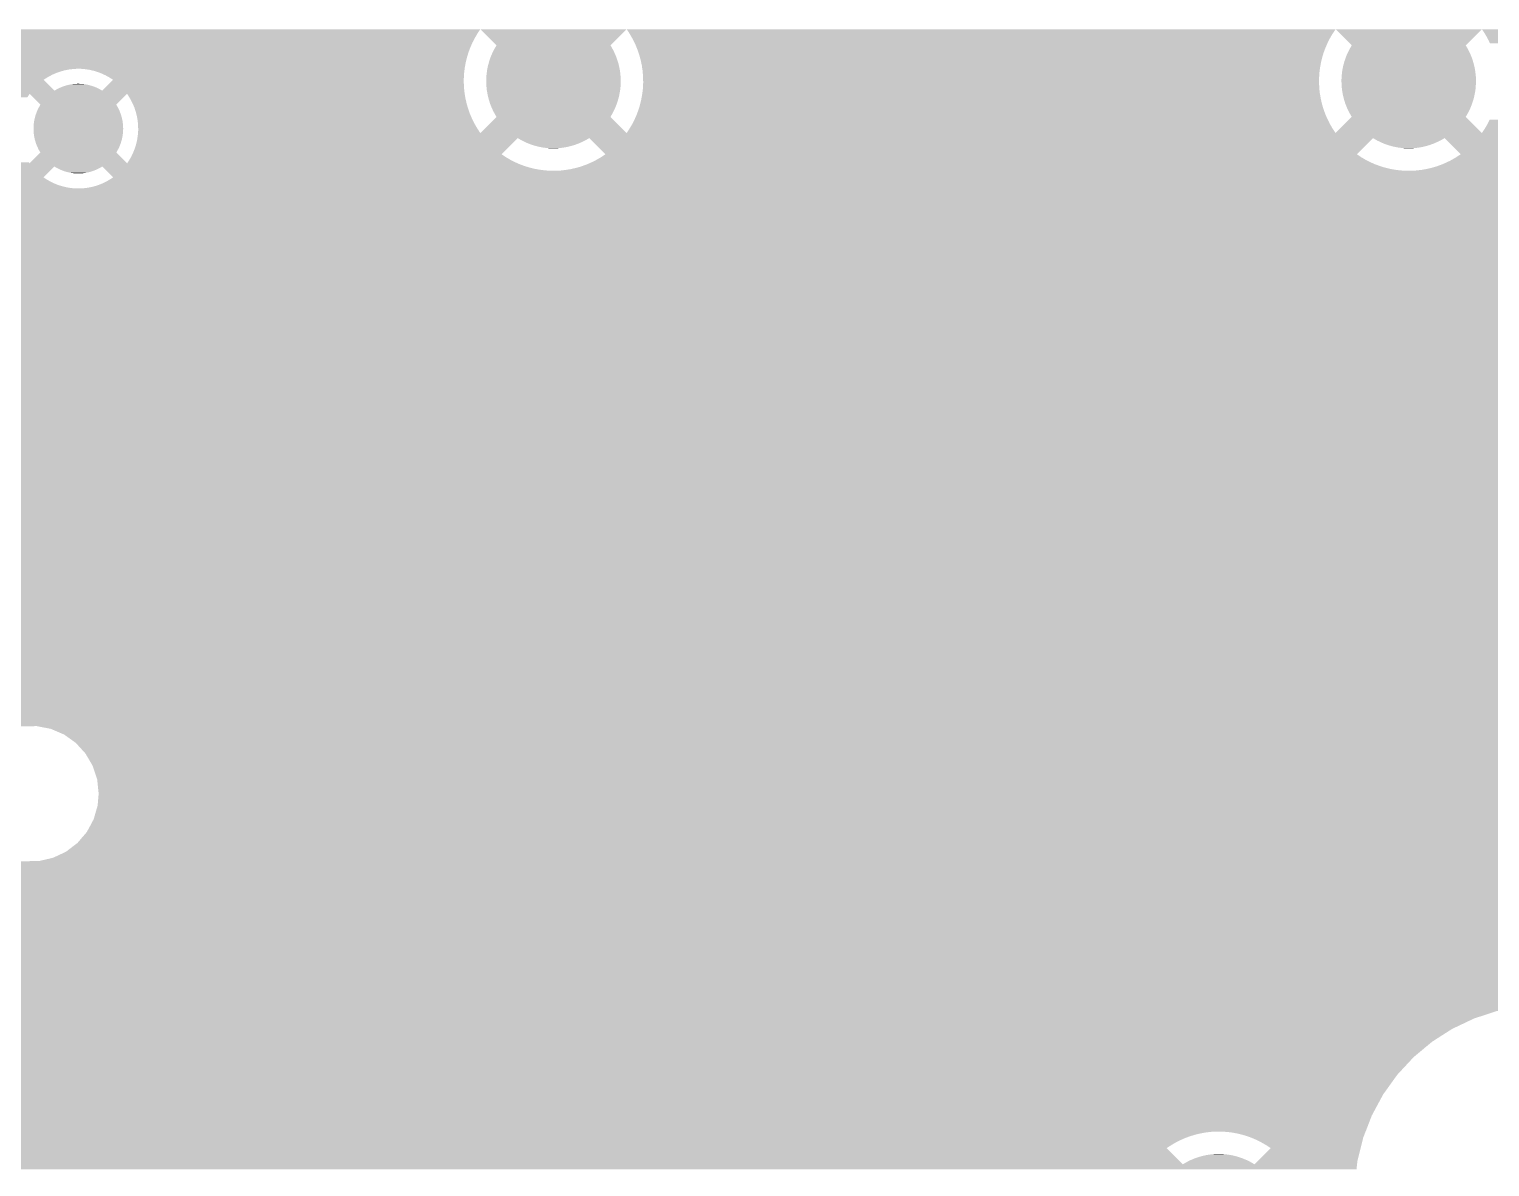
# Model space of a CAD drawing. Extents: x 295 to 953, y 10 to 290.
# Drawn here: x 736.95 to 762.33, y 92.29 to 112.05 of the extents above; entities that cross this region are included whole.
import ezdxf

# ---------------------------------------------------------------- set-up
doc = ezdxf.new("R2010")
doc.units = 0
doc.header["$LTSCALE"] = 5
doc.header["$MEASUREMENT"] = 0
doc.layers.add('GND1', color=7, linetype='CONTINUOUS')

msp = doc.modelspace()

# ---------------------------------------------------------------- linework, layer by layer
at = {"layer": 'GND1'}
for points in [[(711.693, 111.901), (711.727, 111.979), (744.693, 111.901), (744.739, 111.979)], [(711.727, 111.979), (711.759, 112.054), (744.739, 111.979), (744.789, 112.054)], [(711.759, 112.054), (711.759, 112.055), (829.743, 112.054), (829.743, 112.055)], [(745.07, 111.774), (744.789, 112.054), (747.05, 111.774), (747.331, 112.054)], [(747.362, 112.009), (747.331, 112.054), (759.618, 112.009), (759.648, 112.054)], [(747.38, 111.979), (747.362, 112.009), (759.598, 111.979), (759.618, 112.009)], [(747.409, 111.932), (747.38, 111.979), (759.57, 111.932), (759.598, 111.979)], [(747.426, 111.901), (747.409, 111.932), (759.552, 111.901), (759.57, 111.932)], [(759.929, 111.774), (759.648, 112.054), (761.909, 111.774), (762.19, 112.054)], [(762.216, 112.015), (762.19, 112.054), (829.68, 112.015), (829.743, 112.054)], [(762.221, 112.009), (762.216, 112.015), (829.672, 112.009), (829.68, 112.015)], [(762.227, 111.999), (762.221, 112.009), (829.657, 111.999), (829.672, 112.009)], [(762.268, 111.932), (762.227, 111.999), (829.724, 111.932), (829.657, 111.999)], [(762.311, 111.852), (762.268, 111.932), (829.804, 111.852), (829.724, 111.932)], [(711.687, 111.885), (711.693, 111.901), (744.685, 111.885), (744.693, 111.901)], [(724.651, 111.884), (724.561, 111.885), (744.684, 111.884), (744.685, 111.885)], [(724.742, 111.879), (724.651, 111.884), (744.681, 111.879), (744.684, 111.884)], [(724.832, 111.868), (724.742, 111.879), (744.676, 111.868), (744.681, 111.879)], [(724.921, 111.851), (724.832, 111.868), (744.667, 111.851), (744.676, 111.868)], [(725.009, 111.83), (724.921, 111.851), (744.656, 111.83), (744.667, 111.851)], [(725.042, 111.82), (725.009, 111.83), (744.651, 111.82), (744.656, 111.83)], [(725.096, 111.803), (725.042, 111.82), (744.644, 111.803), (744.651, 111.82)], [(725.181, 111.772), (725.096, 111.803), (744.63, 111.772), (744.644, 111.803)], [(725.261, 111.737), (725.181, 111.772), (744.615, 111.737), (744.63, 111.772)], [(725.264, 111.735), (725.261, 111.737), (744.614, 111.735), (744.615, 111.737)], [(725.345, 111.694), (725.264, 111.735), (744.599, 111.694), (744.614, 111.735)], [(725.417, 111.652), (725.345, 111.694), (744.583, 111.652), (744.599, 111.694)], [(744.995, 111.635), (745.019, 111.682), (747.124, 111.635), (747.102, 111.682)], [(745.019, 111.682), (745.03, 111.706), (747.102, 111.682), (747.089, 111.706)], [(745.03, 111.706), (745.057, 111.751), (747.089, 111.706), (747.064, 111.751)], [(745.057, 111.751), (745.07, 111.774), (747.064, 111.751), (747.05, 111.774)], [(747.452, 111.852), (747.426, 111.901), (759.527, 111.852), (759.552, 111.901)], [(747.467, 111.82), (747.452, 111.852), (759.51, 111.82), (759.527, 111.852)], [(747.491, 111.77), (747.467, 111.82), (759.489, 111.77), (759.51, 111.82)], [(747.504, 111.737), (747.491, 111.77), (759.474, 111.737), (759.489, 111.77)], [(747.524, 111.686), (747.504, 111.737), (759.455, 111.686), (759.474, 111.737)], [(747.536, 111.652), (747.524, 111.686), (759.442, 111.652), (759.455, 111.686)], [(759.854, 111.635), (759.878, 111.682), (761.983, 111.635), (761.961, 111.682)], [(759.878, 111.682), (759.889, 111.706), (761.961, 111.682), (761.948, 111.706)], [(759.889, 111.706), (759.916, 111.751), (761.948, 111.706), (761.923, 111.751)], [(759.916, 111.751), (759.929, 111.774), (761.923, 111.751), (761.909, 111.774)], [(762.33, 111.811), (762.311, 111.852), (829.845, 111.811), (829.804, 111.852)], [(725.289, 111.387), (725.378, 111.477), (744.519, 111.387), (744.535, 111.477)], [(725.378, 111.477), (725.466, 111.565), (744.535, 111.477), (744.557, 111.565)], [(725.423, 111.648), (725.417, 111.652), (744.582, 111.648), (744.583, 111.652)], [(725.499, 111.598), (725.423, 111.648), (744.567, 111.598), (744.582, 111.648)], [(725.466, 111.565), (725.499, 111.598), (744.557, 111.565), (744.567, 111.598)], [(744.915, 111.387), (744.92, 111.412), (747.205, 111.387), (747.199, 111.412)], [(744.92, 111.412), (744.934, 111.463), (747.199, 111.412), (747.187, 111.463)], [(744.934, 111.463), (744.94, 111.488), (747.187, 111.463), (747.179, 111.488)], [(744.94, 111.488), (744.957, 111.538), (747.179, 111.488), (747.163, 111.538)], [(744.957, 111.538), (744.965, 111.563), (747.163, 111.538), (747.154, 111.563)], [(744.965, 111.563), (744.985, 111.611), (747.154, 111.563), (747.135, 111.611)], [(744.985, 111.611), (744.995, 111.635), (747.135, 111.611), (747.124, 111.635)], [(747.553, 111.6), (747.536, 111.652), (759.426, 111.6), (759.442, 111.652)], [(747.562, 111.565), (747.553, 111.6), (759.416, 111.565), (759.426, 111.6)], [(747.576, 111.512), (747.562, 111.565), (759.403, 111.512), (759.416, 111.565)], [(747.584, 111.477), (747.576, 111.512), (759.394, 111.477), (759.403, 111.512)], [(747.595, 111.423), (747.584, 111.477), (759.385, 111.423), (759.394, 111.477)], [(747.6, 111.387), (747.595, 111.423), (759.378, 111.387), (759.385, 111.423)], [(759.774, 111.387), (759.779, 111.412), (762.064, 111.387), (762.058, 111.412)], [(759.779, 111.412), (759.793, 111.463), (762.058, 111.412), (762.046, 111.463)], [(759.793, 111.463), (759.799, 111.488), (762.046, 111.463), (762.038, 111.488)], [(759.799, 111.488), (759.816, 111.538), (762.038, 111.488), (762.022, 111.538)], [(759.816, 111.538), (759.824, 111.563), (762.022, 111.538), (762.013, 111.563)], [(759.824, 111.563), (759.844, 111.611), (762.013, 111.563), (761.994, 111.611)], [(759.844, 111.611), (759.854, 111.635), (761.994, 111.611), (761.983, 111.635)], [(711.211, 111.229), (711.25, 111.262), (737.287, 111.229), (737.35, 111.262)], [(711.25, 111.262), (711.252, 111.264), (737.35, 111.262), (737.353, 111.264)], [(711.252, 111.264), (711.278, 111.293), (737.353, 111.264), (737.421, 111.293)], [(711.278, 111.293), (711.298, 111.317), (737.421, 111.293), (737.487, 111.317)], [(725.218, 111.317), (725.219, 111.318), (737.487, 111.317), (737.49, 111.318)], [(725.219, 111.318), (725.239, 111.338), (737.49, 111.318), (737.562, 111.338)], [(725.239, 111.338), (725.254, 111.353), (737.562, 111.338), (737.635, 111.353)], [(725.254, 111.353), (725.263, 111.362), (737.635, 111.353), (737.708, 111.362)], [(725.263, 111.362), (725.268, 111.367), (737.708, 111.362), (737.782, 111.367)], [(725.268, 111.367), (725.289, 111.387), (744.517, 111.367), (744.519, 111.387)], [(725.894, 111.19), (725.868, 111.229), (737.224, 111.19), (737.287, 111.229)], [(725.899, 111.184), (725.894, 111.19), (737.216, 111.184), (737.224, 111.19)], [(725.905, 111.174), (725.899, 111.184), (737.201, 111.174), (737.216, 111.184)], [(725.946, 111.107), (725.905, 111.174), (737.268, 111.107), (737.201, 111.174)], [(737.856, 111.366), (737.782, 111.367), (744.516, 111.366), (744.517, 111.367)], [(737.93, 111.359), (737.856, 111.366), (744.516, 111.359), (744.516, 111.366)], [(738.003, 111.348), (737.93, 111.359), (744.514, 111.348), (744.516, 111.359)], [(738.075, 111.331), (738.003, 111.348), (744.512, 111.331), (744.514, 111.348)], [(738.146, 111.309), (738.075, 111.331), (744.509, 111.309), (744.512, 111.331)], [(738.177, 111.297), (738.146, 111.309), (744.508, 111.297), (744.509, 111.309)], [(738.215, 111.282), (738.177, 111.297), (744.507, 111.282), (744.508, 111.297)], [(738.282, 111.251), (738.215, 111.282), (744.505, 111.251), (744.507, 111.282)], [(738.347, 111.214), (738.282, 111.251), (744.503, 111.214), (744.505, 111.251)], [(738.358, 111.207), (738.347, 111.214), (744.502, 111.207), (744.503, 111.214)], [(738.351, 111.116), (738.409, 111.174), (744.502, 111.116), (744.502, 111.174)], [(738.409, 111.174), (738.358, 111.207), (744.502, 111.174), (744.502, 111.207)], [(744.891, 111.179), (744.894, 111.231), (747.228, 111.179), (747.226, 111.231)], [(744.891, 111.152), (744.891, 111.179), (747.229, 111.152), (747.228, 111.179)], [(744.892, 111.126), (744.891, 111.152), (747.228, 111.126), (747.229, 111.152)], [(744.894, 111.231), (744.896, 111.257), (747.226, 111.231), (747.223, 111.257)], [(744.896, 111.257), (744.902, 111.309), (747.223, 111.257), (747.218, 111.309)], [(744.902, 111.309), (744.905, 111.335), (747.218, 111.309), (747.214, 111.335)], [(744.905, 111.335), (744.915, 111.387), (747.214, 111.335), (747.205, 111.387)], [(747.608, 111.333), (747.6, 111.387), (759.371, 111.333), (759.378, 111.387)], [(747.611, 111.297), (747.608, 111.333), (759.367, 111.297), (759.371, 111.333)], [(747.616, 111.243), (747.611, 111.297), (759.364, 111.243), (759.367, 111.297)], [(747.617, 111.207), (747.616, 111.243), (759.361, 111.207), (759.364, 111.243)], [(747.618, 111.152), (747.617, 111.207), (759.361, 111.152), (759.361, 111.207)], [(747.618, 111.116), (747.618, 111.152), (759.361, 111.116), (759.361, 111.152)], [(759.75, 111.179), (759.753, 111.231), (762.087, 111.179), (762.085, 111.231)], [(759.75, 111.152), (759.75, 111.179), (762.088, 111.152), (762.087, 111.179)], [(759.751, 111.126), (759.75, 111.152), (762.087, 111.126), (762.088, 111.152)], [(759.753, 111.231), (759.755, 111.257), (762.085, 111.231), (762.082, 111.257)], [(759.755, 111.257), (759.761, 111.309), (762.082, 111.257), (762.077, 111.309)], [(759.761, 111.309), (759.764, 111.335), (762.077, 111.309), (762.073, 111.335)], [(759.764, 111.335), (759.774, 111.387), (762.073, 111.335), (762.064, 111.387)], [(725.989, 111.027), (725.946, 111.107), (737.348, 111.027), (737.268, 111.107)], [(726.008, 110.986), (725.989, 111.027), (737.389, 110.986), (737.348, 111.027)], [(726.028, 110.945), (726.008, 110.986), (744.515, 110.945), (744.511, 110.986)], [(726.031, 110.935), (726.028, 110.945), (744.516, 110.935), (744.515, 110.945)], [(726.033, 110.931), (726.031, 110.935), (744.517, 110.931), (744.516, 110.935)], [(726.058, 110.869), (726.033, 110.931), (736.917, 110.869), (736.958, 110.931)], [(737.146, 110.743), (736.958, 110.931), (738.464, 110.743), (738.652, 110.931)], [(737.389, 110.986), (737.426, 111.008), (738.221, 110.986), (738.182, 111.008)], [(737.426, 111.008), (737.446, 111.018), (738.182, 111.008), (738.165, 111.018)], [(737.446, 111.018), (737.484, 111.037), (738.165, 111.018), (738.125, 111.037)], [(737.484, 111.037), (737.504, 111.045), (738.125, 111.037), (738.107, 111.045)], [(737.504, 111.045), (737.543, 111.061), (738.107, 111.045), (738.065, 111.061)], [(737.543, 111.061), (737.564, 111.067), (738.065, 111.061), (738.047, 111.067)], [(737.564, 111.067), (737.604, 111.08), (738.047, 111.067), (738.003, 111.08)], [(737.604, 111.08), (737.627, 111.085), (738.003, 111.08), (737.985, 111.085)], [(737.627, 111.085), (737.667, 111.094), (737.985, 111.085), (737.94, 111.094)], [(737.667, 111.094), (737.691, 111.097), (737.94, 111.094), (737.922, 111.097)], [(737.691, 111.097), (737.73, 111.103), (737.922, 111.097), (737.874, 111.103)], [(737.73, 111.103), (737.762, 111.104), (737.874, 111.103), (737.859, 111.104)], [(737.762, 111.104), (737.794, 111.106), (737.859, 111.104), (737.794, 111.106)], [(738.221, 110.986), (738.261, 111.026), (744.511, 110.986), (744.506, 111.026)], [(738.261, 111.026), (738.351, 111.116), (744.506, 111.026), (744.502, 111.116)], [(738.68, 110.888), (738.652, 110.931), (744.524, 110.888), (744.517, 110.931)], [(744.894, 111.074), (744.892, 111.126), (747.225, 111.074), (747.228, 111.126)], [(744.896, 111.048), (744.894, 111.074), (747.224, 111.048), (747.225, 111.074)], [(744.901, 110.996), (744.896, 111.048), (747.218, 110.996), (747.224, 111.048)], [(744.906, 110.97), (744.901, 110.996), (747.214, 110.97), (747.218, 110.996)], [(744.915, 110.918), (744.906, 110.97), (747.204, 110.918), (747.214, 110.97)], [(744.921, 110.892), (744.915, 110.918), (747.199, 110.892), (747.204, 110.918)], [(747.587, 110.846), (747.6, 110.917), (759.391, 110.846), (759.379, 110.917)], [(747.6, 110.917), (747.603, 110.935), (759.379, 110.917), (759.375, 110.935)], [(747.603, 110.935), (747.612, 111.007), (759.375, 110.935), (759.367, 111.007)], [(747.612, 111.007), (747.613, 111.026), (759.367, 111.007), (759.365, 111.026)], [(747.613, 111.026), (747.617, 111.098), (759.365, 111.026), (759.362, 111.098)], [(747.617, 111.098), (747.618, 111.116), (759.362, 111.098), (759.361, 111.116)], [(759.753, 111.074), (759.751, 111.126), (762.084, 111.074), (762.087, 111.126)], [(759.755, 111.048), (759.753, 111.074), (762.083, 111.048), (762.084, 111.074)], [(759.76, 110.996), (759.755, 111.048), (762.077, 110.996), (762.083, 111.048)], [(759.765, 110.97), (759.76, 110.996), (762.073, 110.97), (762.077, 110.996)], [(759.774, 110.918), (759.765, 110.97), (762.063, 110.918), (762.073, 110.97)], [(759.78, 110.892), (759.774, 110.918), (762.058, 110.892), (762.063, 110.918)], [(737.091, 110.639), (737.114, 110.687), (738.519, 110.639), (738.495, 110.687)], [(737.114, 110.687), (737.119, 110.696), (738.495, 110.687), (738.491, 110.696)], [(737.119, 110.696), (737.146, 110.743), (738.491, 110.696), (738.464, 110.743)], [(738.705, 110.846), (738.68, 110.888), (744.532, 110.846), (744.524, 110.888)], [(738.718, 110.824), (738.705, 110.846), (744.537, 110.824), (744.532, 110.846)], [(738.751, 110.758), (738.718, 110.824), (744.552, 110.758), (744.537, 110.824)], [(738.752, 110.757), (738.751, 110.758), (744.552, 110.757), (744.552, 110.758)], [(738.78, 110.69), (738.752, 110.757), (744.572, 110.69), (744.552, 110.757)], [(738.786, 110.67), (738.78, 110.69), (744.578, 110.67), (744.572, 110.69)], [(738.803, 110.619), (738.786, 110.67), (744.596, 110.619), (744.578, 110.67)], [(744.933, 110.842), (744.921, 110.892), (747.186, 110.842), (747.199, 110.892)], [(744.941, 110.817), (744.933, 110.842), (747.179, 110.817), (747.186, 110.842)], [(744.956, 110.767), (744.941, 110.817), (747.163, 110.767), (747.179, 110.817)], [(744.966, 110.742), (744.956, 110.767), (747.154, 110.742), (747.163, 110.767)], [(744.985, 110.693), (744.966, 110.742), (747.134, 110.693), (747.154, 110.742)], [(744.996, 110.669), (744.985, 110.693), (747.124, 110.669), (747.134, 110.693)], [(745.018, 110.622), (744.996, 110.669), (747.101, 110.622), (747.124, 110.669)], [(747.511, 110.585), (747.536, 110.653), (759.467, 110.585), (759.443, 110.653)], [(747.536, 110.653), (747.542, 110.67), (759.443, 110.653), (759.437, 110.67)], [(747.542, 110.67), (747.563, 110.74), (759.437, 110.67), (759.416, 110.74)], [(747.563, 110.74), (747.567, 110.757), (759.416, 110.74), (759.411, 110.757)], [(747.567, 110.757), (747.584, 110.828), (759.411, 110.757), (759.395, 110.828)], [(747.584, 110.828), (747.587, 110.846), (759.395, 110.828), (759.391, 110.846)], [(759.792, 110.842), (759.78, 110.892), (762.045, 110.842), (762.058, 110.892)], [(759.8, 110.817), (759.792, 110.842), (762.038, 110.817), (762.045, 110.842)], [(759.815, 110.767), (759.8, 110.817), (762.022, 110.767), (762.038, 110.817)], [(759.825, 110.742), (759.815, 110.767), (762.013, 110.742), (762.022, 110.767)], [(759.844, 110.693), (759.825, 110.742), (761.993, 110.693), (762.013, 110.742)], [(759.855, 110.669), (759.844, 110.693), (761.983, 110.669), (761.993, 110.693)], [(759.877, 110.622), (759.855, 110.669), (761.96, 110.622), (761.983, 110.669)], [(737.027, 110.381), (737.029, 110.391), (738.582, 110.381), (738.581, 110.391)], [(737.029, 110.391), (737.034, 110.444), (738.581, 110.391), (738.575, 110.444)], [(737.034, 110.444), (737.036, 110.455), (738.575, 110.444), (738.574, 110.455)], [(737.036, 110.455), (737.047, 110.507), (738.574, 110.455), (738.562, 110.507)], [(737.047, 110.507), (737.05, 110.517), (738.562, 110.507), (738.56, 110.517)], [(737.05, 110.517), (737.064, 110.569), (738.56, 110.517), (738.545, 110.569)], [(737.064, 110.569), (737.068, 110.579), (738.545, 110.569), (738.542, 110.579)], [(737.068, 110.579), (737.087, 110.629), (738.542, 110.579), (738.523, 110.629)], [(737.087, 110.629), (737.091, 110.639), (738.523, 110.629), (738.519, 110.639)], [(738.812, 110.585), (738.803, 110.619), (744.608, 110.585), (744.596, 110.619)], [(738.821, 110.548), (738.812, 110.585), (744.624, 110.548), (744.608, 110.585)], [(738.83, 110.501), (738.821, 110.548), (744.644, 110.501), (744.624, 110.548)], [(738.834, 110.475), (738.83, 110.501), (744.657, 110.475), (744.644, 110.501)], [(738.84, 110.42), (738.834, 110.475), (744.684, 110.42), (744.657, 110.475)], [(738.842, 110.401), (738.84, 110.42), (744.695, 110.401), (744.684, 110.42)], [(738.844, 110.341), (738.842, 110.401), (744.729, 110.341), (744.695, 110.401)], [(744.789, 110.25), (745.07, 110.531), (747.331, 110.25), (747.05, 110.531)], [(745.031, 110.599), (745.018, 110.622), (747.089, 110.599), (747.101, 110.622)], [(745.056, 110.553), (745.031, 110.599), (747.063, 110.553), (747.089, 110.599)], [(745.07, 110.531), (745.056, 110.553), (747.05, 110.531), (747.063, 110.553)], [(747.39, 110.341), (747.427, 110.404), (759.588, 110.341), (759.552, 110.404)], [(747.427, 110.404), (747.435, 110.42), (759.552, 110.404), (759.543, 110.42)], [(747.435, 110.42), (747.468, 110.485), (759.543, 110.42), (759.511, 110.485)], [(747.468, 110.485), (747.475, 110.501), (759.511, 110.485), (759.503, 110.501)], [(747.475, 110.501), (747.505, 110.568), (759.503, 110.501), (759.474, 110.568)], [(747.505, 110.568), (747.511, 110.585), (759.474, 110.568), (759.467, 110.585)], [(759.648, 110.25), (759.929, 110.531), (762.19, 110.25), (761.909, 110.531)], [(759.89, 110.599), (759.877, 110.622), (761.948, 110.599), (761.96, 110.622)], [(759.915, 110.553), (759.89, 110.599), (761.922, 110.553), (761.948, 110.599)], [(759.929, 110.531), (759.915, 110.553), (761.909, 110.531), (761.922, 110.553)], [(762.24, 110.326), (762.286, 110.404), (829.677, 110.326), (829.755, 110.404)], [(762.286, 110.404), (762.327, 110.485), (829.755, 110.404), (829.836, 110.485)], [(737.026, 110.327), (737.027, 110.381), (738.584, 110.327), (738.582, 110.381)], [(737.028, 110.273), (737.026, 110.327), (738.582, 110.273), (738.584, 110.327)], [(737.028, 110.263), (737.028, 110.273), (738.581, 110.263), (738.582, 110.273)], [(737.035, 110.209), (737.028, 110.263), (738.575, 110.209), (738.581, 110.263)], [(737.036, 110.199), (737.035, 110.209), (738.573, 110.199), (738.575, 110.209)], [(737.047, 110.146), (737.036, 110.199), (738.563, 110.146), (738.573, 110.199)], [(737.049, 110.136), (737.047, 110.146), (738.56, 110.136), (738.563, 110.146)], [(737.065, 110.085), (737.049, 110.136), (738.545, 110.085), (738.56, 110.136)], [(738.826, 110.128), (738.831, 110.162), (745.405, 110.128), (745.439, 110.162)], [(738.831, 110.162), (738.832, 110.17), (829.944, 110.162), (829.919, 110.17)], [(738.832, 110.17), (738.837, 110.197), (829.919, 110.17), (829.85, 110.197)], [(738.837, 110.202), (738.84, 110.228), (829.84, 110.202), (829.783, 110.228)], [(738.837, 110.197), (738.837, 110.202), (829.85, 110.197), (829.84, 110.202)], [(738.84, 110.228), (738.841, 110.25), (829.783, 110.228), (829.744, 110.25)], [(738.841, 110.25), (738.843, 110.265), (744.789, 110.25), (744.778, 110.265)], [(738.843, 110.265), (738.844, 110.275), (744.778, 110.265), (744.772, 110.275)], [(738.845, 110.327), (738.844, 110.341), (744.738, 110.327), (744.729, 110.341)], [(738.844, 110.275), (738.845, 110.327), (744.772, 110.275), (744.738, 110.327)], [(745.485, 110.135), (745.439, 110.162), (746.636, 110.135), (746.681, 110.162)], [(745.506, 110.123), (745.485, 110.135), (746.612, 110.123), (746.636, 110.135)], [(746.962, 109.881), (746.681, 110.162), (760.017, 109.881), (760.298, 110.162)], [(747.331, 110.25), (747.341, 110.265), (759.648, 110.25), (759.637, 110.265)], [(747.341, 110.265), (747.381, 110.326), (759.637, 110.265), (759.598, 110.326)], [(747.381, 110.326), (747.39, 110.341), (759.598, 110.326), (759.588, 110.341)], [(760.344, 110.135), (760.298, 110.162), (761.495, 110.135), (761.54, 110.162)], [(760.365, 110.123), (760.344, 110.135), (761.471, 110.123), (761.495, 110.135)], [(761.554, 110.148), (761.54, 110.162), (829.99, 110.148), (829.944, 110.162)], [(761.571, 110.131), (761.554, 110.148), (830.062, 110.131), (829.99, 110.148)], [(761.582, 110.12), (761.571, 110.131), (830.136, 110.12), (830.062, 110.131)], [(762.19, 110.25), (762.199, 110.265), (829.744, 110.25), (829.719, 110.265)], [(762.199, 110.265), (762.227, 110.305), (829.719, 110.265), (829.657, 110.305)], [(762.227, 110.305), (762.24, 110.326), (829.657, 110.305), (829.677, 110.326)], [(736.958, 109.723), (737.146, 109.911), (738.652, 109.723), (738.464, 109.911)], [(737.067, 110.075), (737.065, 110.085), (738.542, 110.075), (738.545, 110.085)], [(737.087, 110.024), (737.067, 110.075), (738.523, 110.024), (738.542, 110.075)], [(737.091, 110.015), (737.087, 110.024), (738.519, 110.015), (738.523, 110.024)], [(737.114, 109.966), (737.091, 110.015), (738.496, 109.966), (738.519, 110.015)], [(737.119, 109.957), (737.114, 109.966), (738.49, 109.957), (738.496, 109.966)], [(737.146, 109.911), (737.119, 109.957), (738.464, 109.911), (738.49, 109.957)], [(738.729, 109.849), (738.744, 109.881), (745.206, 109.849), (745.158, 109.881)], [(738.744, 109.881), (738.76, 109.916), (745.158, 109.881), (745.193, 109.916)], [(738.76, 109.916), (738.787, 109.985), (745.193, 109.916), (745.262, 109.985)], [(738.787, 109.985), (738.809, 110.056), (745.262, 109.985), (745.333, 110.056)], [(738.809, 110.056), (738.826, 110.128), (745.333, 110.056), (745.405, 110.128)], [(745.555, 110.099), (745.506, 110.123), (746.566, 110.099), (746.612, 110.123)], [(745.577, 110.088), (745.555, 110.099), (746.541, 110.088), (746.566, 110.099)], [(745.627, 110.067), (745.577, 110.088), (746.494, 110.067), (746.541, 110.088)], [(745.65, 110.058), (745.627, 110.067), (746.468, 110.058), (746.494, 110.067)], [(745.701, 110.04), (745.65, 110.058), (746.42, 110.04), (746.468, 110.058)], [(745.724, 110.033), (745.701, 110.04), (746.393, 110.033), (746.42, 110.04)], [(745.777, 110.019), (745.724, 110.033), (746.345, 110.019), (746.393, 110.033)], [(745.8, 110.013), (745.777, 110.019), (746.317, 110.013), (746.345, 110.019)], [(745.855, 110.002), (745.8, 110.013), (746.268, 110.002), (746.317, 110.013)], [(745.877, 109.998), (745.855, 110.002), (746.238, 109.998), (746.268, 110.002)], [(745.934, 109.991), (745.877, 109.998), (746.19, 109.991), (746.238, 109.998)], [(745.955, 109.988), (745.934, 109.991), (746.157, 109.988), (746.19, 109.991)], [(746.018, 109.985), (745.955, 109.988), (746.112, 109.985), (746.157, 109.988)], [(746.034, 109.984), (746.018, 109.985), (746.034, 109.984), (746.112, 109.985)], [(746.947, 109.871), (746.962, 109.881), (760.033, 109.871), (760.017, 109.881)], [(760.414, 110.099), (760.365, 110.123), (761.425, 110.099), (761.471, 110.123)], [(760.436, 110.088), (760.414, 110.099), (761.4, 110.088), (761.425, 110.099)], [(760.486, 110.067), (760.436, 110.088), (761.353, 110.067), (761.4, 110.088)], [(760.509, 110.058), (760.486, 110.067), (761.327, 110.058), (761.353, 110.067)], [(760.56, 110.04), (760.509, 110.058), (761.279, 110.04), (761.327, 110.058)], [(760.583, 110.033), (760.56, 110.04), (761.252, 110.033), (761.279, 110.04)], [(760.636, 110.019), (760.583, 110.033), (761.204, 110.019), (761.252, 110.033)], [(760.659, 110.013), (760.636, 110.019), (761.176, 110.013), (761.204, 110.019)], [(760.714, 110.002), (760.659, 110.013), (761.127, 110.002), (761.176, 110.013)], [(760.736, 109.998), (760.714, 110.002), (761.097, 109.998), (761.127, 110.002)], [(760.793, 109.991), (760.736, 109.998), (761.049, 109.991), (761.097, 109.998)], [(760.814, 109.988), (760.793, 109.991), (761.016, 109.988), (761.049, 109.991)], [(760.877, 109.985), (760.814, 109.988), (760.971, 109.985), (761.016, 109.988)], [(760.893, 109.984), (760.877, 109.985), (760.893, 109.984), (760.971, 109.985)], [(761.589, 110.113), (761.582, 110.12), (830.209, 110.113), (830.136, 110.12)], [(761.59, 110.112), (761.589, 110.113), (830.284, 110.112), (830.209, 110.113)], [(761.821, 109.881), (761.59, 110.112), (848.376, 109.881), (848.376, 110.112)], [(761.806, 109.871), (761.821, 109.881), (848.376, 109.871), (848.376, 109.881)], [(725.964, 109.579), (726.005, 109.659), (737.299, 109.579), (737.38, 109.659)], [(726.005, 109.659), (726.009, 109.668), (737.38, 109.659), (737.389, 109.668)], [(726.009, 109.668), (726.012, 109.676), (745.587, 109.668), (745.56, 109.676)], [(726.012, 109.676), (726.026, 109.707), (745.56, 109.676), (745.475, 109.707)], [(726.026, 109.707), (726.033, 109.723), (745.475, 109.707), (745.44, 109.723)], [(726.033, 109.723), (726.042, 109.742), (736.958, 109.723), (736.944, 109.742)], [(737.427, 109.646), (737.389, 109.668), (738.183, 109.646), (738.221, 109.668)], [(737.444, 109.636), (737.427, 109.646), (738.164, 109.636), (738.183, 109.646)], [(737.485, 109.617), (737.444, 109.636), (738.126, 109.617), (738.164, 109.636)], [(738.239, 109.649), (738.221, 109.668), (745.647, 109.649), (745.587, 109.668)], [(738.261, 109.628), (738.239, 109.649), (745.735, 109.628), (745.647, 109.649)], [(738.277, 109.612), (738.261, 109.628), (745.825, 109.612), (745.735, 109.628)], [(738.652, 109.723), (738.666, 109.744), (745.44, 109.723), (745.392, 109.744)], [(738.666, 109.744), (738.692, 109.785), (745.392, 109.744), (745.312, 109.785)], [(738.692, 109.785), (738.693, 109.785), (745.312, 109.785), (745.311, 109.785)], [(738.693, 109.785), (738.719, 109.831), (745.311, 109.785), (745.233, 109.831)], [(738.719, 109.831), (738.729, 109.849), (745.233, 109.831), (745.206, 109.849)], [(746.292, 109.612), (746.366, 109.624), (760.684, 109.612), (760.615, 109.624)], [(746.366, 109.624), (746.382, 109.628), (760.615, 109.624), (760.594, 109.628)], [(746.382, 109.628), (746.455, 109.645), (760.594, 109.628), (760.526, 109.645)], [(746.455, 109.645), (746.471, 109.649), (760.526, 109.645), (760.506, 109.649)], [(746.471, 109.649), (746.542, 109.67), (760.506, 109.649), (760.438, 109.67)], [(746.542, 109.67), (746.558, 109.676), (760.438, 109.67), (760.419, 109.676)], [(746.558, 109.676), (746.627, 109.701), (760.419, 109.676), (760.353, 109.701)], [(746.627, 109.701), (746.643, 109.707), (760.353, 109.701), (760.334, 109.707)], [(746.643, 109.707), (746.711, 109.736), (760.334, 109.707), (760.269, 109.736)], [(746.711, 109.736), (746.726, 109.744), (760.269, 109.736), (760.251, 109.744)], [(746.726, 109.744), (746.792, 109.776), (760.251, 109.744), (760.188, 109.776)], [(746.792, 109.776), (746.807, 109.785), (760.188, 109.776), (760.17, 109.785)], [(746.807, 109.785), (746.871, 109.821), (760.17, 109.785), (760.109, 109.821)], [(746.871, 109.821), (746.886, 109.831), (760.109, 109.821), (760.092, 109.831)], [(746.886, 109.831), (746.947, 109.871), (760.092, 109.831), (760.033, 109.871)], [(761.136, 109.609), (761.225, 109.624), (848.376, 109.609), (848.376, 109.624)], [(761.225, 109.624), (761.314, 109.645), (848.376, 109.624), (848.376, 109.645)], [(761.314, 109.645), (761.401, 109.67), (848.376, 109.645), (848.376, 109.67)], [(761.401, 109.67), (761.486, 109.701), (848.376, 109.67), (848.376, 109.701)], [(761.486, 109.701), (761.57, 109.736), (848.376, 109.701), (848.376, 109.736)], [(761.57, 109.736), (761.651, 109.776), (848.376, 109.736), (848.376, 109.776)], [(761.651, 109.776), (761.73, 109.821), (848.376, 109.776), (848.376, 109.821)], [(761.73, 109.821), (761.806, 109.871), (848.376, 109.821), (848.376, 109.871)], [(649.816, 109.344), (649.818, 109.371), (737.463, 109.344), (737.394, 109.371)], [(649.818, 109.371), (649.821, 109.403), (737.394, 109.371), (737.327, 109.403)], [(649.821, 109.403), (649.823, 109.425), (737.327, 109.403), (737.288, 109.425)], [(725.868, 109.425), (725.877, 109.439), (737.288, 109.425), (737.263, 109.439)], [(725.877, 109.439), (725.905, 109.48), (737.263, 109.439), (737.201, 109.48)], [(725.905, 109.48), (725.918, 109.5), (737.201, 109.48), (737.221, 109.5)], [(725.918, 109.5), (725.964, 109.579), (737.221, 109.5), (737.299, 109.579)], [(737.502, 109.609), (737.485, 109.617), (738.106, 109.609), (738.126, 109.617)], [(737.545, 109.593), (737.502, 109.609), (738.067, 109.593), (738.106, 109.609)], [(737.562, 109.586), (737.545, 109.593), (738.045, 109.586), (738.067, 109.593)], [(737.606, 109.574), (737.562, 109.586), (738.005, 109.574), (738.045, 109.586)], [(737.624, 109.569), (737.606, 109.574), (737.983, 109.569), (738.005, 109.574)], [(737.67, 109.56), (737.624, 109.569), (737.943, 109.56), (737.983, 109.569)], [(737.687, 109.556), (737.67, 109.56), (737.918, 109.556), (737.943, 109.56)], [(737.736, 109.551), (737.687, 109.556), (737.879, 109.551), (737.918, 109.556)], [(737.751, 109.549), (737.736, 109.551), (737.848, 109.549), (737.879, 109.551)], [(737.815, 109.548), (737.751, 109.549), (737.815, 109.548), (737.848, 109.549)], [(738.189, 109.36), (738.257, 109.39), (848.376, 109.36), (848.376, 109.39)], [(738.257, 109.39), (738.322, 109.425), (848.376, 109.39), (848.376, 109.425)], [(738.288, 109.601), (738.277, 109.612), (745.915, 109.601), (745.825, 109.612)], [(738.294, 109.595), (738.288, 109.601), (746.005, 109.595), (745.915, 109.601)], [(738.295, 109.594), (738.294, 109.595), (746.096, 109.594), (746.005, 109.595)], [(738.409, 109.48), (738.295, 109.594), (848.376, 109.48), (848.376, 109.594)], [(738.322, 109.425), (738.385, 109.464), (848.376, 109.425), (848.376, 109.464)], [(738.385, 109.464), (738.409, 109.48), (848.376, 109.464), (848.376, 109.48)], [(746.096, 109.594), (746.106, 109.595), (760.955, 109.594), (760.864, 109.595)], [(746.106, 109.595), (746.187, 109.599), (760.864, 109.595), (760.799, 109.599)], [(746.187, 109.599), (746.201, 109.601), (760.799, 109.599), (760.774, 109.601)], [(746.201, 109.601), (746.277, 109.609), (760.774, 109.601), (760.705, 109.609)], [(746.277, 109.609), (746.292, 109.612), (760.705, 109.609), (760.684, 109.612)], [(760.955, 109.594), (761.046, 109.599), (848.376, 109.594), (848.376, 109.599)], [(761.046, 109.599), (761.136, 109.609), (848.376, 109.599), (848.376, 109.609)], [(649.815, 109.337), (649.816, 109.344), (737.488, 109.337), (737.463, 109.344)], [(725.232, 109.323), (725.218, 109.337), (737.534, 109.323), (737.488, 109.337)], [(725.249, 109.306), (725.232, 109.323), (737.606, 109.306), (737.534, 109.323)], [(725.26, 109.294), (725.249, 109.306), (737.68, 109.294), (737.606, 109.306)], [(725.267, 109.288), (725.26, 109.294), (737.753, 109.288), (737.68, 109.294)], [(725.268, 109.287), (725.267, 109.288), (737.828, 109.287), (737.753, 109.288)], [(725.499, 109.056), (725.268, 109.287), (848.376, 109.056), (848.376, 109.287)], [(737.828, 109.287), (737.902, 109.291), (848.376, 109.287), (848.376, 109.291)], [(737.902, 109.291), (737.975, 109.301), (848.376, 109.291), (848.376, 109.301)], [(737.975, 109.301), (738.048, 109.315), (848.376, 109.301), (848.376, 109.315)], [(738.048, 109.315), (738.119, 109.335), (848.376, 109.315), (848.376, 109.335)], [(738.119, 109.335), (738.189, 109.36), (848.376, 109.335), (848.376, 109.36)], [(725.079, 108.845), (725.164, 108.875), (848.376, 108.845), (848.376, 108.875)], [(725.164, 108.875), (725.248, 108.911), (848.376, 108.875), (848.376, 108.911)], [(725.248, 108.911), (725.329, 108.951), (848.376, 108.911), (848.376, 108.951)], [(725.329, 108.951), (725.408, 108.996), (848.376, 108.951), (848.376, 108.996)], [(725.408, 108.996), (725.484, 109.045), (848.376, 108.996), (848.376, 109.045)], [(725.484, 109.045), (725.499, 109.056), (848.376, 109.045), (848.376, 109.056)], [(649.264, 108.495), (649.462, 108.646), (848.376, 108.495), (848.376, 108.646)], [(649.462, 108.646), (649.567, 108.769), (848.376, 108.646), (848.376, 108.769)], [(724.633, 108.769), (724.724, 108.773), (848.376, 108.769), (848.376, 108.773)], [(724.724, 108.773), (724.814, 108.783), (848.376, 108.773), (848.376, 108.783)], [(724.814, 108.783), (724.903, 108.799), (848.376, 108.783), (848.376, 108.799)], [(724.903, 108.799), (724.992, 108.819), (848.376, 108.799), (848.376, 108.819)], [(724.992, 108.819), (725.079, 108.845), (848.376, 108.819), (848.376, 108.845)], [(648.796, 108.331), (649.039, 108.388), (848.376, 108.331), (848.376, 108.388)], [(649.039, 108.388), (649.264, 108.495), (848.376, 108.388), (848.376, 108.495)], [(530.485, 108.243), (530.388, 108.327), (848.376, 108.243), (848.376, 108.327)], [(530.523, 108.199), (530.485, 108.243), (848.376, 108.199), (848.376, 108.243)], [(581.308, 108.151), (581.064, 108.199), (848.376, 108.151), (848.376, 108.199)], [(581.509, 108.065), (581.308, 108.151), (848.376, 108.065), (848.376, 108.151)], [(648.547, 108.327), (648.796, 108.331), (848.376, 108.327), (848.376, 108.331)], [(640.447, 108.064), (640.373, 108.065), (848.376, 108.064), (848.376, 108.065)], [(640.521, 108.057), (640.447, 108.064), (848.376, 108.057), (848.376, 108.064)], [(640.594, 108.046), (640.521, 108.057), (848.376, 108.046), (848.376, 108.057)], [(640.666, 108.029), (640.594, 108.046), (848.376, 108.029), (848.376, 108.046)], [(640.737, 108.007), (640.666, 108.029), (848.376, 108.007), (848.376, 108.029)], [(640.806, 107.98), (640.737, 108.007), (848.376, 107.98), (848.376, 108.007)], [(640.873, 107.949), (640.806, 107.98), (848.376, 107.949), (848.376, 107.98)], [(640.812, 107.684), (641, 107.872), (848.376, 107.684), (848.376, 107.872)], [(640.938, 107.912), (640.873, 107.949), (848.376, 107.912), (848.376, 107.949)], [(641, 107.872), (640.938, 107.912), (848.376, 107.872), (848.376, 107.912)], [(581.965, 107.629), (581.932, 107.684), (848.376, 107.629), (848.376, 107.684)], [(641.271, 107.586), (641.243, 107.629), (848.376, 107.586), (848.376, 107.629)], [(641.309, 107.522), (641.271, 107.586), (848.376, 107.522), (848.376, 107.586)], [(641.342, 107.456), (641.309, 107.522), (848.376, 107.456), (848.376, 107.522)], [(641.371, 107.388), (641.342, 107.456), (848.376, 107.388), (848.376, 107.456)], [(641.394, 107.317), (641.371, 107.388), (848.376, 107.317), (848.376, 107.388)], [(641.412, 107.246), (641.394, 107.317), (848.376, 107.246), (848.376, 107.317)], [(641.425, 107.173), (641.412, 107.246), (848.376, 107.173), (848.376, 107.246)], [(641.433, 107.099), (641.425, 107.173), (848.376, 107.099), (848.376, 107.173)], [(641.436, 107.025), (641.433, 107.099), (848.376, 107.025), (848.376, 107.099)], [(641.417, 106.826), (641.428, 106.9), (848.376, 106.826), (848.376, 106.9)], [(641.428, 106.9), (641.435, 106.973), (848.376, 106.9), (848.376, 106.973)], [(641.435, 106.973), (641.436, 107.025), (848.376, 106.973), (848.376, 107.025)], [(641.32, 106.547), (641.351, 106.614), (848.376, 106.547), (848.376, 106.614)], [(641.351, 106.614), (641.378, 106.683), (848.376, 106.614), (848.376, 106.683)], [(641.378, 106.683), (641.4, 106.754), (848.376, 106.683), (848.376, 106.754)], [(641.4, 106.754), (641.417, 106.826), (848.376, 106.754), (848.376, 106.826)], [(611.006, 106.366), (610.918, 106.421), (848.376, 106.366), (848.376, 106.421)], [(641, 106.178), (640.812, 106.366), (848.376, 106.178), (848.376, 106.366)], [(641.243, 106.421), (641.283, 106.483), (848.376, 106.421), (848.376, 106.483)], [(641.283, 106.483), (641.32, 106.547), (848.376, 106.483), (848.376, 106.547)], [(640.78, 106.058), (640.848, 106.088), (848.376, 106.058), (848.376, 106.088)], [(640.848, 106.088), (640.913, 106.123), (848.376, 106.088), (848.376, 106.123)], [(640.913, 106.123), (640.976, 106.162), (848.376, 106.123), (848.376, 106.162)], [(640.976, 106.162), (641, 106.178), (848.376, 106.162), (848.376, 106.178)], [(611.603, 105.813), (611.457, 105.985), (848.376, 105.813), (848.376, 105.985)], [(640.419, 105.985), (640.493, 105.989), (848.376, 105.985), (848.376, 105.989)], [(640.493, 105.989), (640.566, 105.999), (848.376, 105.989), (848.376, 105.999)], [(640.566, 105.999), (640.639, 106.013), (848.376, 105.999), (848.376, 106.013)], [(640.639, 106.013), (640.71, 106.033), (848.376, 106.013), (848.376, 106.033)], [(640.71, 106.033), (640.78, 106.058), (848.376, 106.033), (848.376, 106.058)], [(611.658, 105.723), (611.603, 105.813), (848.376, 105.723), (848.376, 105.813)], [(665.509, 105.674), (665.265, 105.723), (848.376, 105.674), (848.376, 105.723)], [(665.738, 105.576), (665.509, 105.674), (848.376, 105.576), (848.376, 105.674)], [(665.941, 105.432), (665.738, 105.576), (848.376, 105.432), (848.376, 105.576)], [(666.11, 105.248), (665.941, 105.432), (848.376, 105.248), (848.376, 105.432)], [(666.235, 105.033), (666.11, 105.248), (848.376, 105.033), (848.376, 105.248)], [(666.28, 104.897), (666.235, 105.033), (848.376, 104.897), (848.376, 105.033)], [(672.113, 104.849), (671.869, 104.897), (848.376, 104.849), (848.376, 104.897)], [(672.342, 104.751), (672.113, 104.849), (848.376, 104.751), (848.376, 104.849)], [(672.545, 104.606), (672.342, 104.751), (848.376, 104.606), (848.376, 104.751)], [(672.714, 104.422), (672.545, 104.606), (848.376, 104.422), (848.376, 104.606)], [(672.839, 104.207), (672.714, 104.422), (848.376, 104.207), (848.376, 104.422)], [(672.917, 103.971), (672.839, 104.207), (848.376, 103.971), (848.376, 104.207)], [(672.944, 103.723), (672.917, 103.971), (848.376, 103.723), (848.376, 103.971)], [(672.925, 103.516), (672.944, 103.723), (848.376, 103.516), (848.376, 103.723)], [(672.856, 103.277), (672.925, 103.516), (848.376, 103.277), (848.376, 103.516)], [(672.576, 102.868), (672.738, 103.057), (848.376, 102.868), (848.376, 103.057)], [(672.738, 103.057), (672.856, 103.277), (848.376, 103.057), (848.376, 103.277)], [(672.378, 102.716), (672.576, 102.868), (848.376, 102.716), (848.376, 102.868)], [(610.504, 102.49), (610.65, 102.549), (848.376, 102.49), (848.376, 102.549)], [(671.661, 102.549), (671.91, 102.553), (848.376, 102.549), (848.376, 102.553)], [(671.91, 102.553), (672.153, 102.61), (848.376, 102.553), (848.376, 102.61)], [(672.153, 102.61), (672.378, 102.716), (848.376, 102.61), (848.376, 102.716)], [(524.78, 102.382), (524.78, 102.389), (848.376, 102.382), (848.376, 102.389)], [(529.303, 102.354), (528.967, 102.382), (848.376, 102.354), (848.376, 102.382)], [(529.631, 102.273), (529.303, 102.354), (848.376, 102.273), (848.376, 102.354)], [(529.942, 102.143), (529.631, 102.273), (848.376, 102.143), (848.376, 102.273)], [(609.839, 102.389), (610.175, 102.413), (848.376, 102.389), (848.376, 102.413)], [(610.175, 102.413), (610.504, 102.49), (848.376, 102.413), (848.376, 102.49)], [(530.229, 101.965), (529.942, 102.143), (848.376, 101.965), (848.376, 102.143)], [(530.485, 101.745), (530.229, 101.965), (848.376, 101.745), (848.376, 101.965)], [(530.704, 101.488), (530.485, 101.745), (848.376, 101.488), (848.376, 101.745)], [(530.879, 101.199), (530.704, 101.488), (848.376, 101.199), (848.376, 101.488)], [(531.008, 100.887), (530.879, 101.199), (848.376, 100.887), (848.376, 101.199)], [(531.086, 100.559), (531.008, 100.887), (848.376, 100.559), (848.376, 100.887)], [(531.113, 100.223), (531.086, 100.559), (848.376, 100.223), (848.376, 100.559)], [(531.089, 99.944), (531.113, 100.223), (848.376, 99.944), (848.376, 100.223)], [(560.449, 99.94), (560.426, 99.944), (736.834, 99.94), (737.083, 99.944)], [(737.328, 99.896), (737.083, 99.944), (848.376, 99.896), (848.376, 99.944)], [(737.557, 99.798), (737.328, 99.896), (848.376, 99.798), (848.376, 99.896)], [(737.76, 99.653), (737.557, 99.798), (848.376, 99.653), (848.376, 99.798)], [(737.898, 99.502), (737.76, 99.653), (848.376, 99.502), (848.376, 99.653)], [(737.902, 99.498), (737.898, 99.502), (824.355, 99.498), (824.446, 99.502)], [(737.911, 99.488), (737.902, 99.498), (824.265, 99.488), (824.355, 99.498)], [(737.925, 99.472), (737.911, 99.488), (824.176, 99.472), (824.265, 99.488)], [(737.928, 99.469), (737.925, 99.472), (824.163, 99.469), (824.176, 99.472)], [(737.938, 99.452), (737.928, 99.469), (824.087, 99.452), (824.163, 99.469)], [(737.953, 99.426), (737.938, 99.452), (824, 99.426), (824.087, 99.452)], [(737.971, 99.396), (737.953, 99.426), (823.915, 99.396), (824, 99.426)], [(737.992, 99.36), (737.971, 99.396), (823.831, 99.36), (823.915, 99.396)], [(738.015, 99.32), (737.992, 99.36), (823.75, 99.32), (823.831, 99.36)], [(738.042, 99.275), (738.015, 99.32), (823.671, 99.275), (823.75, 99.32)], [(738.054, 99.254), (738.042, 99.275), (823.639, 99.254), (823.671, 99.275)], [(738.063, 99.226), (738.054, 99.254), (823.595, 99.226), (823.639, 99.254)], [(738.067, 99.215), (738.063, 99.226), (823.58, 99.215), (823.595, 99.226)], [(738.132, 99.018), (738.067, 99.215), (823.778, 99.018), (823.58, 99.215)], [(738.141, 98.934), (738.132, 99.018), (823.861, 98.934), (823.778, 99.018)], [(738.147, 98.877), (738.141, 98.934), (830.658, 98.877), (830.753, 98.934)], [(738.15, 98.846), (738.147, 98.877), (830.621, 98.846), (830.658, 98.877)], [(738.158, 98.771), (738.15, 98.846), (823.161, 98.771), (823.211, 98.846)], [(738.151, 98.693), (738.158, 98.77), (823.115, 98.693), (823.16, 98.77)], [(738.158, 98.77), (738.158, 98.771), (823.16, 98.77), (823.161, 98.771)], [(738.105, 98.444), (738.13, 98.529), (823.006, 98.444), (823.037, 98.529)], [(738.13, 98.529), (738.14, 98.563), (823.037, 98.529), (823.052, 98.563)], [(738.14, 98.563), (738.144, 98.612), (823.052, 98.563), (823.074, 98.612)], [(738.144, 98.612), (738.151, 98.693), (823.074, 98.612), (823.115, 98.693)], [(737.993, 98.179), (738.041, 98.269), (822.942, 98.179), (822.958, 98.269)], [(738.041, 98.269), (738.07, 98.324), (822.958, 98.269), (822.971, 98.324)], [(738.07, 98.324), (738.08, 98.357), (822.971, 98.324), (822.979, 98.357)], [(738.08, 98.357), (738.105, 98.444), (822.979, 98.357), (823.006, 98.444)], [(737.791, 97.915), (737.862, 97.999), (822.924, 97.915), (822.925, 97.999)], [(737.862, 97.999), (737.94, 98.089), (822.925, 97.999), (822.931, 98.089)], [(737.94, 98.089), (737.952, 98.104), (822.931, 98.089), (822.932, 98.104)], [(737.952, 98.104), (737.993, 98.179), (822.932, 98.104), (822.942, 98.179)], [(737.367, 97.657), (737.517, 97.727), (822.951, 97.657), (822.939, 97.727)], [(737.517, 97.727), (737.593, 97.763), (822.939, 97.727), (822.935, 97.763)], [(737.593, 97.763), (737.664, 97.818), (822.935, 97.763), (822.929, 97.818)], [(737.664, 97.818), (737.782, 97.908), (822.929, 97.818), (822.924, 97.908)], [(737.782, 97.908), (737.791, 97.915), (822.924, 97.908), (822.924, 97.915)], [(524.78, 97.549), (524.78, 97.596), (822.975, 97.549), (822.964, 97.596)], [(524.78, 97.462), (524.78, 97.549), (823, 97.462), (822.975, 97.549)], [(524.78, 97.377), (524.78, 97.462), (823.031, 97.377), (823, 97.462)], [(736.875, 97.596), (737.125, 97.6), (822.964, 97.596), (822.963, 97.6)], [(737.125, 97.6), (737.287, 97.638), (822.963, 97.6), (822.954, 97.638)], [(737.287, 97.638), (737.367, 97.657), (822.954, 97.638), (822.951, 97.657)], [(524.78, 97.293), (524.78, 97.377), (823.066, 97.293), (823.031, 97.377)], [(524.78, 97.212), (524.78, 97.293), (823.106, 97.212), (823.066, 97.293)], [(524.78, 97.133), (524.78, 97.212), (823.151, 97.133), (823.106, 97.212)], [(524.78, 97.057), (524.78, 97.133), (823.201, 97.057), (823.151, 97.133)], [(524.78, 97.042), (524.78, 97.057), (823.211, 97.042), (823.201, 97.057)], [(524.78, 96.954), (524.78, 97.042), (829.765, 96.954), (829.758, 97.042)], [(524.78, 96.673), (524.78, 96.954), (823.58, 96.673), (823.861, 96.954)], [(524.78, 96.642), (524.78, 96.673), (823.627, 96.642), (823.58, 96.673)], [(592.717, 96.623), (592.621, 96.642), (823.656, 96.623), (823.627, 96.642)], [(592.865, 96.594), (592.717, 96.623), (823.705, 96.594), (823.656, 96.623)], [(592.904, 96.577), (592.865, 96.594), (823.734, 96.577), (823.705, 96.594)], [(593, 96.536), (592.904, 96.577), (823.815, 96.536), (823.734, 96.577)], [(593.085, 96.499), (593, 96.536), (823.898, 96.499), (823.815, 96.536)], [(593.094, 96.496), (593.085, 96.499), (823.908, 96.496), (823.898, 96.499)], [(593.133, 96.468), (593.094, 96.496), (823.983, 96.468), (823.908, 96.496)], [(593.17, 96.441), (593.133, 96.468), (824.07, 96.441), (823.983, 96.468)], [(593.201, 96.42), (593.17, 96.441), (824.158, 96.42), (824.07, 96.441)], [(593.224, 96.404), (593.201, 96.42), (824.247, 96.404), (824.158, 96.42)], [(593.239, 96.393), (593.224, 96.404), (824.337, 96.393), (824.247, 96.404)], [(593.247, 96.387), (593.239, 96.393), (824.428, 96.387), (824.337, 96.393)], [(593.248, 96.386), (593.247, 96.387), (824.518, 96.386), (824.428, 96.387)], [(593.297, 96.351), (593.248, 96.386), (829.9, 96.351), (829.885, 96.386)], [(593.466, 96.167), (593.297, 96.351), (829.975, 96.167), (829.9, 96.351)], [(593.48, 96.142), (593.466, 96.167), (829.986, 96.142), (829.975, 96.167)], [(593.591, 95.952), (593.48, 96.142), (830.101, 95.952), (829.986, 96.142)], [(593.624, 95.854), (593.591, 95.952), (830.162, 95.854), (830.101, 95.952)], [(593.669, 95.716), (593.624, 95.854), (830.279, 95.716), (830.162, 95.854)], [(593.682, 95.597), (593.669, 95.716), (830.38, 95.597), (830.279, 95.716)], [(593.696, 95.468), (593.682, 95.597), (830.53, 95.468), (830.38, 95.597)], [(593.688, 95.377), (593.696, 95.468), (830.636, 95.377), (830.53, 95.468)], [(593.63, 95.098), (593.659, 95.199), (831.164, 95.098), (830.923, 95.199)], [(593.659, 95.199), (593.677, 95.261), (830.923, 95.199), (830.823, 95.261)], [(593.677, 95.261), (593.688, 95.377), (830.823, 95.261), (830.636, 95.377)], [(593.522, 94.863), (593.592, 94.993), (762.053, 94.863), (762.45, 94.993)], [(593.592, 94.993), (593.608, 95.022), (762.45, 94.993), (762.6, 95.022)], [(593.608, 95.022), (593.622, 95.072), (762.6, 95.022), (762.86, 95.072)], [(593.622, 95.072), (593.63, 95.098), (762.86, 95.072), (763.276, 95.098)], [(593.328, 94.613), (593.389, 94.684), (761.564, 94.613), (761.676, 94.684)], [(593.389, 94.684), (593.49, 94.802), (761.676, 94.684), (761.925, 94.802)], [(593.49, 94.802), (593.522, 94.863), (761.925, 94.802), (762.053, 94.863)], [(592.905, 94.355), (593.126, 94.459), (761.199, 94.355), (761.324, 94.459)], [(593.126, 94.459), (593.13, 94.461), (761.324, 94.459), (761.327, 94.461)], [(593.13, 94.461), (593.328, 94.613), (761.327, 94.461), (761.564, 94.613)], [(524.78, 94.192), (524.78, 94.294), (761.004, 94.192), (761.126, 94.294)], [(524.78, 93.886), (524.78, 94.192), (760.72, 93.886), (761.004, 94.192)], [(592.413, 94.294), (592.662, 94.298), (761.126, 94.294), (761.131, 94.298)], [(592.662, 94.298), (592.905, 94.355), (761.131, 94.298), (761.199, 94.355)], [(524.78, 93.546), (524.78, 93.886), (760.476, 93.546), (760.72, 93.886)], [(524.78, 93.179), (524.78, 93.546), (760.278, 93.179), (760.476, 93.546)], [(524.78, 92.898), (524.78, 93.179), (760.17, 92.898), (760.278, 93.179)], [(524.78, 92.894), (524.78, 92.898), (757.49, 92.894), (757.581, 92.898)], [(524.78, 92.884), (524.78, 92.894), (757.4, 92.884), (757.49, 92.894)], [(524.78, 92.868), (524.78, 92.884), (757.31, 92.868), (757.4, 92.884)], [(757.671, 92.898), (757.581, 92.898), (760.169, 92.898), (760.17, 92.898)], [(757.762, 92.892), (757.671, 92.898), (760.167, 92.892), (760.169, 92.898)], [(757.852, 92.881), (757.762, 92.892), (760.163, 92.881), (760.167, 92.892)], [(757.941, 92.865), (757.852, 92.881), (760.156, 92.865), (760.163, 92.881)], [(524.78, 92.848), (524.78, 92.868), (757.222, 92.848), (757.31, 92.868)], [(524.78, 92.822), (524.78, 92.848), (757.135, 92.822), (757.222, 92.848)], [(524.78, 92.792), (524.78, 92.822), (757.049, 92.792), (757.135, 92.822)], [(524.78, 92.756), (524.78, 92.792), (756.966, 92.756), (757.049, 92.792)], [(524.78, 92.716), (524.78, 92.756), (756.885, 92.716), (756.966, 92.756)], [(524.78, 92.671), (524.78, 92.716), (756.806, 92.671), (756.885, 92.716)], [(524.78, 92.622), (524.78, 92.671), (756.73, 92.622), (756.806, 92.671)], [(758.029, 92.843), (757.941, 92.865), (760.148, 92.843), (760.156, 92.865)], [(758.116, 92.817), (758.029, 92.843), (760.138, 92.817), (760.148, 92.843)], [(758.189, 92.79), (758.116, 92.817), (760.127, 92.79), (760.138, 92.817)], [(758.201, 92.785), (758.189, 92.79), (760.126, 92.785), (760.127, 92.79)], [(758.284, 92.749), (758.201, 92.785), (760.117, 92.749), (760.126, 92.785)], [(758.365, 92.707), (758.284, 92.749), (760.107, 92.707), (760.117, 92.749)], [(758.443, 92.662), (758.365, 92.707), (760.096, 92.662), (760.107, 92.707)], [(758.519, 92.611), (758.443, 92.662), (760.083, 92.611), (760.096, 92.662)], [(524.78, 92.611), (524.78, 92.622), (756.715, 92.611), (756.73, 92.622)], [(524.78, 92.33), (524.78, 92.611), (756.996, 92.33), (756.715, 92.611)], [(757.041, 92.357), (757.065, 92.37), (758.192, 92.357), (758.17, 92.37)], [(757.065, 92.37), (757.11, 92.394), (758.17, 92.37), (758.122, 92.394)], [(757.11, 92.394), (757.135, 92.405), (758.122, 92.394), (758.1, 92.405)], [(757.135, 92.405), (757.182, 92.425), (758.1, 92.405), (758.05, 92.425)], [(757.182, 92.425), (757.208, 92.435), (758.05, 92.425), (758.027, 92.435)], [(757.208, 92.435), (757.256, 92.452), (758.027, 92.435), (757.976, 92.452)], [(757.256, 92.452), (757.283, 92.46), (757.976, 92.452), (757.953, 92.46)], [(757.283, 92.46), (757.332, 92.474), (757.953, 92.46), (757.9, 92.474)], [(757.332, 92.474), (757.36, 92.48), (757.9, 92.474), (757.877, 92.48)], [(757.36, 92.48), (757.408, 92.491), (757.877, 92.48), (757.822, 92.491)], [(757.408, 92.491), (757.438, 92.495), (757.822, 92.491), (757.799, 92.495)], [(757.438, 92.495), (757.486, 92.502), (757.799, 92.495), (757.743, 92.502)], [(757.486, 92.502), (757.52, 92.505), (757.743, 92.502), (757.721, 92.505)], [(757.52, 92.505), (757.564, 92.508), (757.721, 92.505), (757.659, 92.508)], [(757.564, 92.508), (757.643, 92.509), (757.659, 92.508), (757.643, 92.509)], [(758.238, 92.33), (758.292, 92.384), (760.021, 92.33), (760.027, 92.384)], [(758.292, 92.384), (758.519, 92.611), (760.027, 92.384), (760.083, 92.611)], [(524.78, 92.242), (524.78, 92.33), (760.011, 92.242), (760.021, 92.33)], [(756.996, 92.33), (757.041, 92.357), (758.238, 92.33), (758.192, 92.357)]]:
    msp.add_solid(points, dxfattribs=at)

doc.saveas('drawing.dxf')
